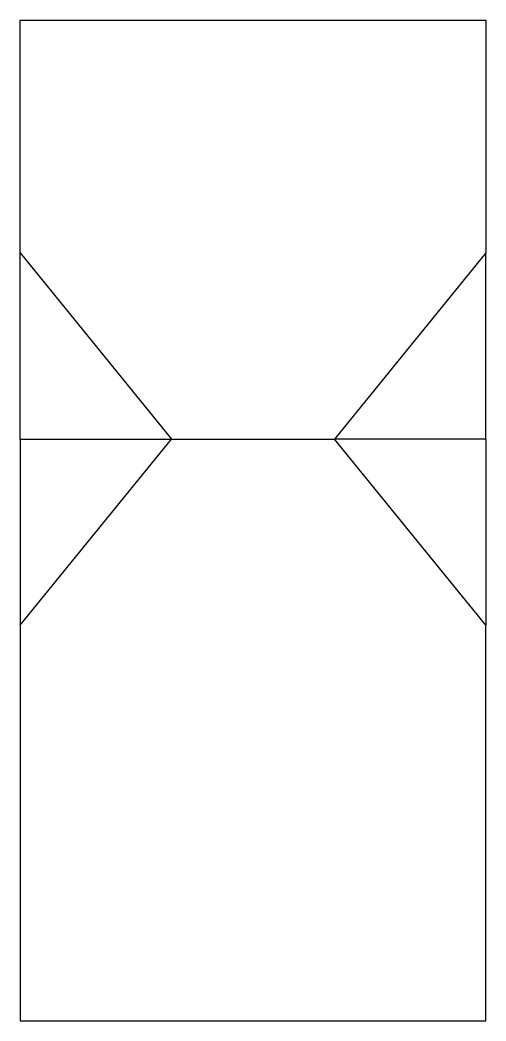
# Model space of a CAD drawing. Header units: millimetres. Extents: x 0 to 20, y 0 to 43.
import ezdxf

# ---------------------------------------------------------------- set-up
doc = ezdxf.new("R2010")
doc.units = ezdxf.units.MM

msp = doc.modelspace()

# ---------------------------------------------------------------- linework, layer by layer
for p, q in [((0, 33), (0, 43)), ((0, 43), (20, 43)), ((20, 43), (20, 33)), ((0, 25), (0, 33)), ((20, 25), (20, 33)), ((0, 25), (0, 17)), ((20, 25), (20, 17)), ((0, 17), (0, 0)), ((20, 0), (20, 17)), ((0, 0), (20, 0))]:
    msp.add_line(p, q)
at = {"color": 1}
for p, q in [((0, 33), (6.5, 25)), ((20, 33), (13.5, 25)), ((0, 17), (6.5, 25)), ((6.5, 25), (13.5, 25)), ((20, 17), (13.5, 25))]:
    msp.add_line(p, q, dxfattribs=at)
at = {"color": 5}
for p, q in [((0, 25), (6.5, 25)), ((20, 25), (13.5, 25))]:
    msp.add_line(p, q, dxfattribs=at)

doc.saveas('drawing.dxf')
